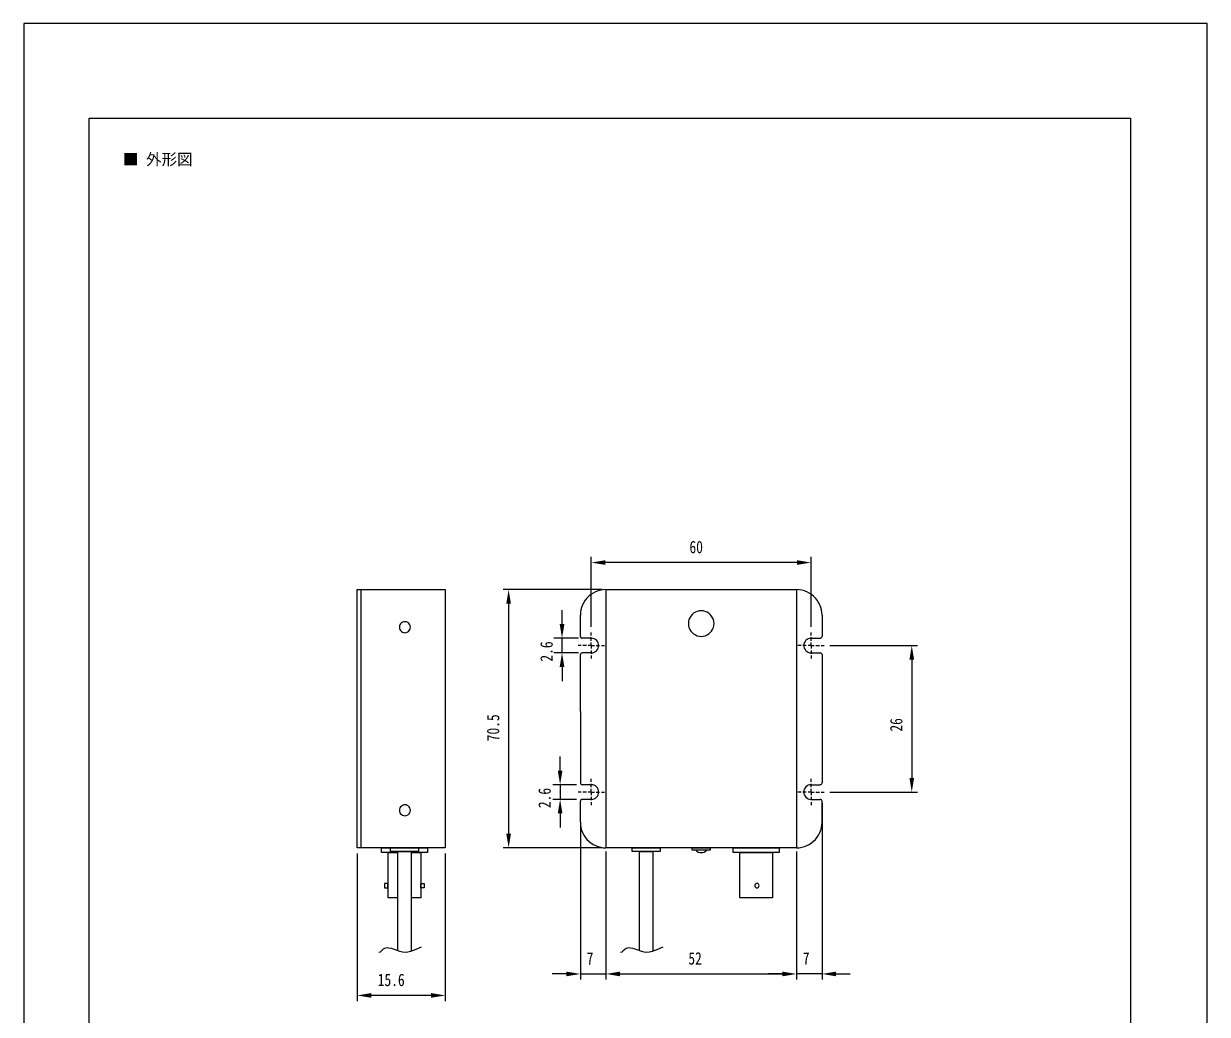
# Model space of a CAD drawing. Units: millimetres on the paper. Extents: x -105 to 105, y -148 to 148.
# Drawn here: x -105 to 105, y -27.3 to 148.5 of the extents above; entities that cross this region are included whole.
import ezdxf
from ezdxf.enums import TextEntityAlignment as Align

# ---------------------------------------------------------------- set-up
doc = ezdxf.new("R2010")
doc.units = ezdxf.units.MM
for name, color, linetype in [('0-0_0', 7, 'Continuous'), ('0-2_枠', 7, 'Continuous'), ('0-3_レイヤー_1_0', 7, 'Continuous')]:
    doc.layers.add(name, color=color, linetype=linetype)
for name, color, linetype, lineweight in [('0-1_外形線', 7, 'Continuous', 18), ('0-5_AM_5', 3, 'Continuous', 18), ('0-6_レイヤー_1', 7, 'Continuous', 18)]:
    doc.layers.add(name, color=color, linetype=linetype, lineweight=lineweight)
doc.styles.add('ＭＳ ゴシック', font='')
doc.styles.get('ＭＳ ゴシック').set_extended_font_data('MS Gothic')

# ---------------------------------------------------------------- blocks, each defined once
blk = doc.blocks.new('U47')
at = {"layer": '0-5_AM_5', "color": 7, "style": 'ＭＳ ゴシック', "width": 0.8}
blk.add_text('70.5', height=2.199, rotation=90, dxfattribs=at).set_placement((85.041, 169.646), align=Align.BOTTOM_LEFT)
blk = doc.blocks.new('U48')
at = {"layer": '0-5_AM_5', "color": 7, "style": 'ＭＳ ゴシック', "width": 0.8}
blk.add_text('2.6', height=2.199, rotation=90, dxfattribs=at).set_placement((94.173, 157.78), align=Align.BOTTOM_LEFT)
blk = doc.blocks.new('U49')
at = {"layer": '0-5_AM_5', "color": 7, "style": 'ＭＳ ゴシック', "width": 0.8}
blk.add_text('2.6', height=2.199, rotation=90, dxfattribs=at).set_placement((94.517, 183.784), align=Align.BOTTOM_LEFT)
blk = doc.blocks.new('U50')
at = {"layer": '0-5_AM_5', "color": 7, "style": 'ＭＳ ゴシック', "width": 0.8}
blk.add_text('60', height=2.199, dxfattribs=at).set_placement((118.118, 202.362), align=Align.BOTTOM_LEFT)
blk = doc.blocks.new('U51')
at = {"layer": '0-5_AM_5', "color": 7, "style": 'ＭＳ ゴシック', "width": 0.8}
blk.add_text('26', height=2.199, rotation=90, dxfattribs=at).set_placement((156.562, 171.36), align=Align.BOTTOM_LEFT)
blk = doc.blocks.new('U52')
at = {"layer": '0-5_AM_5', "color": 7, "style": 'ＭＳ ゴシック', "width": 0.8}
blk.add_text('7', height=2.199, dxfattribs=at).set_placement((99.891, 129.355), align=Align.BOTTOM_LEFT)
blk = doc.blocks.new('U53')
at = {"layer": '0-5_AM_5', "color": 7, "style": 'ＭＳ ゴシック', "width": 0.8}
blk.add_text('52', height=2.199, dxfattribs=at).set_placement((117.921, 129.355), align=Align.BOTTOM_LEFT)
blk = doc.blocks.new('U54')
at = {"layer": '0-5_AM_5', "color": 7, "style": 'ＭＳ ゴシック', "width": 0.8}
blk.add_text('7', height=2.199, dxfattribs=at).set_placement((138.232, 129.355), align=Align.BOTTOM_LEFT)
blk = doc.blocks.new('U56')
at = {"layer": '0-5_AM_5', "color": 7, "style": 'ＭＳ ゴシック', "width": 0.8}
blk.add_text('15.6', height=2.199, dxfattribs=at).set_placement((62.811, 125.544), align=Align.BOTTOM_LEFT)

msp = doc.modelspace()

# ---------------------------------------------------------------- linework, layer by layer
at = {"layer": '0-1_外形線'}
msp.add_lwpolyline([(-93.397, 131.706), (91.343, 131.706), (91.343, -124.336), (-93.397, -124.336)], close=True, dxfattribs=at)
at = {"layer": '0-2_枠'}
msp.add_lwpolyline([(-105, -148.5), (105, -148.5), (105, 148.5), (-105, 148.5)], close=True, dxfattribs=at)
at = {"layer": '0-5_AM_5'}
for p, q in [((-4.296, 41.473), (-4.296, 53.862)), ((32.195, 52.862), (-1.796, 52.862)), ((34.695, 41.473), (34.695, 53.862)), ((-2.696, 48.054), (-19.959, 48.054)), ((-18.959, 45.554), (-18.959, 4.738)), ((-9.483, 41.941), (-9.483, 44.441)), ((-6.919, 39.441), (-10.483, 39.441)), ((-9.483, 36.841), (-9.483, 39.441)), ((38.034, 38.148), (53.562, 38.148)), ((-6.919, 36.841), (-10.483, 36.841)), ((-9.483, 34.341), (-9.483, 31.841)), ((52.562, 35.648), (52.562, 14.645)), ((-9.827, 15.938), (-9.827, 18.438)), ((-6.919, 13.438), (-10.827, 13.438)), ((-9.827, 13.438), (-9.827, 10.837)), ((-6.919, 10.837), (-10.827, 10.837)), ((38.034, 12.145), (53.562, 12.145)), ((-9.827, 8.337), (-9.827, 5.837)), ((-6.236, 5.132), (-6.236, -21.145)), ((36.642, 5.545), (36.642, -21.145)), ((-2.696, 2.238), (-19.959, 2.238)), ((-45.819, 1.238), (-45.819, -24.956)), ((-30.217, 1.238), (-30.217, -24.956)), ((-1.696, 1.238), (-1.696, -21.145)), ((-1.696, 1.238), (-1.696, -21.145)), ((32.109, 1.238), (32.109, -21.145)), ((32.109, 1.238), (32.109, -21.145)), ((-8.736, -20.145), (-11.236, -20.145)), ((-6.236, -20.145), (-1.696, -20.145)), ((0.804, -20.145), (3.304, -20.145)), ((0.804, -20.145), (29.609, -20.145)), ((29.609, -20.145), (27.109, -20.145)), ((36.642, -20.145), (32.109, -20.145)), ((39.142, -20.145), (41.642, -20.145)), ((-32.717, -23.956), (-43.319, -23.956))]:
    msp.add_line(p, q, dxfattribs=at)
at = {"layer": '0-5_AM_5', "color": 7}
for points in [[(-1.796, 53.278), (-1.796, 52.445), (-4.296, 52.862)], [(32.195, 53.278), (32.195, 52.445), (34.695, 52.862)], [(-19.376, 45.554), (-18.543, 45.554), (-18.959, 48.054)], [(-9.899, 41.941), (-9.066, 41.941), (-9.483, 39.441)], [(52.146, 35.648), (52.979, 35.648), (52.562, 38.148)], [(-9.899, 34.341), (-9.066, 34.341), (-9.483, 36.841)], [(-10.243, 15.938), (-9.41, 15.938), (-9.827, 13.438)], [(52.146, 14.645), (52.979, 14.645), (52.562, 12.145)], [(-10.243, 8.337), (-9.41, 8.337), (-9.827, 10.837)], [(-19.376, 4.738), (-18.543, 4.738), (-18.959, 2.238)], [(-8.736, -19.728), (-8.736, -20.561), (-6.236, -20.145)], [(0.804, -19.728), (0.804, -20.561), (-1.696, -20.145)], [(0.804, -19.728), (0.804, -20.561), (-1.696, -20.145)], [(29.609, -19.728), (29.609, -20.561), (32.109, -20.145)], [(29.609, -19.728), (29.609, -20.561), (32.109, -20.145)], [(39.142, -19.728), (39.142, -20.561), (36.642, -20.145)], [(-43.319, -23.54), (-43.319, -24.373), (-45.819, -23.956)], [(-32.717, -23.54), (-32.717, -24.373), (-30.217, -23.956)]]:
    msp.add_solid(points, dxfattribs=at)
at = {"layer": '0-6_レイヤー_1'}
for p, q in [((-45.158, 48.054), (-45.158, 2.238)), ((-2.342, 48.054), (-18.247, 48.054)), ((-1.696, 48.054), (-1.696, 2.238)), ((-1.696, 48.054), (32.109, 48.054)), ((32.109, 48.054), (32.109, 2.238)), ((-6.236, 39.771), (-6.236, 43.513)), ((36.649, 43.513), (36.649, 39.771)), ((-4.296, 39.936), (-4.296, 40.473)), ((34.695, 39.936), (34.695, 40.473)), ((-6.566, 39.441), (-10.969, 39.441)), ((-6.084, 38.148), (-6.621, 38.148)), ((-4.296, 39.441), (-5.919, 39.441)), ((-5.149, 38.148), (-5.768, 38.148)), ((-4.296, 38.148), (-4.846, 38.148)), ((-4.296, 39.001), (-4.296, 39.62)), ((-4.296, 38.148), (-4.296, 38.698)), ((-4.296, 38.148), (-3.745, 38.148)), ((-4.296, 38.148), (-4.296, 37.597)), ((-3.429, 38.148), (-2.81, 38.148)), ((-2.507, 38.148), (-1.957, 38.148)), ((14.856, 39.799), (15.2, 39.771)), ((32.92, 38.148), (32.37, 38.148)), ((33.842, 38.148), (33.223, 38.148)), ((34.695, 38.148), (34.159, 38.148)), ((34.695, 39.001), (34.695, 39.62)), ((34.695, 38.148), (34.695, 38.698)), ((34.695, 38.148), (35.246, 38.148)), ((34.695, 38.148), (34.695, 37.597)), ((35.562, 38.148), (36.181, 38.148)), ((36.484, 38.148), (37.034, 38.148)), ((-6.566, 36.841), (-10.969, 36.841)), ((-6.236, 26.439), (-6.236, 36.524)), ((-4.296, 36.841), (-5.919, 36.841)), ((-4.296, 37.281), (-4.296, 36.662)), ((-4.296, 36.359), (-4.296, 35.809)), ((34.695, 37.281), (34.695, 36.662)), ((34.695, 36.359), (34.695, 35.809)), ((36.649, 36.524), (36.649, 13.768)), ((-6.896, 13.438), (-11.134, 13.438)), ((-4.296, 13.438), (-5.919, 13.438)), ((-4.296, 13.933), (-4.296, 14.483)), ((-4.296, 12.997), (-4.296, 13.617)), ((-4.296, 12.145), (-4.296, 12.695)), ((34.695, 13.933), (34.695, 14.483)), ((34.695, 12.997), (34.695, 13.617)), ((34.695, 12.145), (34.695, 12.695)), ((34.709, 13.438), (36.332, 13.438)), ((-6.896, 10.837), (-11.134, 10.837)), ((-6.084, 12.145), (-6.621, 12.145)), ((-6.236, 6.779), (-6.236, 10.521)), ((-4.296, 10.837), (-5.919, 10.837)), ((-5.149, 12.145), (-5.768, 12.145)), ((-4.296, 12.145), (-4.846, 12.145)), ((-4.296, 12.145), (-3.745, 12.145)), ((-4.296, 12.145), (-4.296, 11.594)), ((-4.296, 11.292), (-4.296, 10.672)), ((-3.429, 12.145), (-2.81, 12.145)), ((-2.507, 12.145), (-1.957, 12.145)), ((32.92, 12.145), (32.37, 12.145)), ((33.842, 12.145), (33.223, 12.145)), ((34.695, 12.145), (34.159, 12.145)), ((34.695, 12.145), (35.246, 12.145)), ((34.695, 12.145), (34.695, 11.594)), ((34.695, 11.292), (34.695, 10.672)), ((35.562, 12.145), (36.181, 12.145)), ((36.484, 12.145), (37.034, 12.145)), ((-4.296, 10.356), (-4.296, 9.806)), ((34.695, 10.356), (34.695, 9.806)), ((36.649, 10.191), (36.649, -19.183)), ((-6.236, 6.132), (-6.236, -19.183)), ((-2.342, 2.238), (-18.247, 2.238)), ((32.109, 2.238), (-1.696, 2.238)), ((-1.696, 1.578), (-1.696, -19.183)), ((-1.696, 1.578), (-1.696, -19.183)), ((32.109, 1.578), (32.109, -19.183)), ((32.109, 1.578), (32.109, -19.183))]:
    msp.add_line(p, q, dxfattribs=at)
for points in [[(-45.819, 48.054), (-30.217, 48.054), (-30.217, 2.238), (-45.819, 2.238)], [(-37.357, 40.418), (-37.151, 40.445), (-36.944, 40.514), (-36.752, 40.638), (-36.6, 40.789), (-36.49, 40.968), (-36.408, 41.175), (-36.394, 41.395), (-36.408, 41.615), (-36.49, 41.821), (-36.6, 42), (-36.752, 42.151), (-36.944, 42.275), (-37.151, 42.344), (-37.357, 42.372), (-37.577, 42.344), (-37.784, 42.275), (-37.976, 42.151), (-38.128, 42), (-38.238, 41.821), (-38.32, 41.615), (-38.334, 41.395), (-38.32, 41.175), (-38.238, 40.968), (-38.128, 40.789), (-37.976, 40.638), (-37.784, 40.514), (-37.577, 40.445)], [(-37.357, 7.921), (-37.151, 7.948), (-36.944, 8.017), (-36.752, 8.127), (-36.6, 8.292), (-36.49, 8.471), (-36.408, 8.677), (-36.394, 8.898), (-36.408, 9.118), (-36.49, 9.324), (-36.6, 9.503), (-36.752, 9.654), (-36.944, 9.778), (-37.151, 9.847), (-37.357, 9.874), (-37.577, 9.847), (-37.784, 9.778), (-37.976, 9.654), (-38.128, 9.503), (-38.238, 9.324), (-38.32, 9.118), (-38.334, 8.898), (-38.32, 8.677), (-38.238, 8.471), (-38.128, 8.292), (-37.976, 8.127), (-37.784, 8.017), (-37.577, 7.948)], [(-39.944, 2.238), (-34.936, 2.238), (-34.936, 1.564), (-39.944, 1.564)], [(2.941, 2.238), (7.949, 2.238), (7.949, 1.564), (2.941, 1.564)], [(13.604, 2.238), (16.809, 2.238), (16.809, 1.812), (13.604, 1.812)], [(20.882, 2.238), (29.013, 2.238), (29.013, 1.413), (20.882, 1.413)], [(22.038, 1.413), (27.871, 1.413), (27.871, -6.622), (22.038, -6.622)], [(-40.962, -4.861), (-40.37, -4.861), (-40.37, -4.09), (-40.962, -4.09)], [(-34.523, -4.09), (-33.931, -4.09), (-33.931, -4.861), (-34.523, -4.861)], [(25.078, -4.861), (25.229, -4.833), (25.353, -4.751), (25.436, -4.627), (25.463, -4.475), (25.436, -4.324), (25.353, -4.2), (25.229, -4.118), (25.078, -4.09), (24.941, -4.118), (24.817, -4.2), (24.734, -4.324), (24.707, -4.475), (24.734, -4.627), (24.817, -4.751), (24.941, -4.833)]]:
    msp.add_lwpolyline(points, close=True, dxfattribs=at)
for points in [[(-1.696, 48.054), (-2.163, 48.026), (-2.645, 47.958), (-3.099, 47.834), (-3.539, 47.669), (-3.966, 47.448), (-4.365, 47.187), (-4.736, 46.884), (-5.08, 46.554), (-5.369, 46.183), (-5.63, 45.784), (-5.851, 45.357), (-6.016, 44.917), (-6.139, 44.449), (-6.222, 43.981), (-6.236, 43.513)], [(36.649, 43.513), (36.635, 43.981), (36.553, 44.449), (36.429, 44.917), (36.264, 45.357), (36.044, 45.784), (35.782, 46.183), (35.479, 46.554), (35.149, 46.884), (34.778, 47.187), (34.379, 47.448), (33.952, 47.669), (33.512, 47.834), (33.044, 47.958), (32.576, 48.026), (32.109, 48.054)], [(15.2, 39.771), (15.557, 39.799), (15.915, 39.881), (16.245, 40.019), (16.548, 40.198), (16.809, 40.432), (17.043, 40.707), (17.236, 41.009), (17.374, 41.34), (17.456, 41.684), (17.484, 42.041), (17.456, 42.399), (17.374, 42.743), (17.236, 43.073), (17.043, 43.376), (16.809, 43.651), (16.548, 43.885), (16.245, 44.078), (15.915, 44.201), (15.557, 44.298), (15.2, 44.325), (14.856, 44.298), (14.498, 44.201), (14.168, 44.078), (13.865, 43.885), (13.604, 43.651), (13.37, 43.376), (13.177, 43.073), (13.04, 42.743), (12.957, 42.399), (12.93, 42.041), (12.957, 41.684), (13.04, 41.34), (13.177, 41.009), (13.37, 40.707), (13.604, 40.432), (13.865, 40.198), (14.168, 40.019), (14.498, 39.881), (14.856, 39.799)], [(-6.236, 39.771), (-6.222, 39.647), (-6.153, 39.537), (-6.043, 39.469), (-5.919, 39.441)], [(-4.296, 36.841), (-4.035, 36.868), (-3.801, 36.937), (-3.567, 37.061), (-3.374, 37.226), (-3.209, 37.419), (-3.085, 37.653), (-3.016, 37.886), (-2.989, 38.148), (-3.016, 38.395), (-3.085, 38.643), (-3.209, 38.863), (-3.374, 39.07), (-3.567, 39.221), (-3.801, 39.345), (-4.035, 39.414), (-4.296, 39.441)], [(34.709, 39.441), (34.448, 39.414), (34.2, 39.345), (33.98, 39.221), (33.787, 39.07), (33.622, 38.863), (33.498, 38.643), (33.43, 38.395), (33.402, 38.148), (33.43, 37.886), (33.498, 37.653), (33.622, 37.419), (33.787, 37.226), (33.98, 37.061), (34.2, 36.937), (34.448, 36.868), (34.709, 36.841), (36.332, 36.841)], [(34.709, 39.441), (36.332, 39.441), (36.456, 39.469), (36.553, 39.537), (36.635, 39.647), (36.649, 39.771)], [(-5.919, 36.841), (-6.043, 36.813), (-6.153, 36.744), (-6.222, 36.648), (-6.236, 36.524)], [(36.649, 36.524), (36.635, 36.648), (36.553, 36.744), (36.456, 36.813), (36.332, 36.841)], [(-6.236, 26.439), (-6.236, 13.768), (-6.222, 13.644), (-6.153, 13.534), (-6.043, 13.465), (-5.919, 13.438)], [(-4.296, 10.837), (-4.035, 10.865), (-3.801, 10.948), (-3.567, 11.058), (-3.374, 11.223), (-3.209, 11.415), (-3.085, 11.649), (-3.016, 11.897), (-2.989, 12.145), (-3.016, 12.392), (-3.085, 12.64), (-3.209, 12.86), (-3.374, 13.066), (-3.567, 13.231), (-3.801, 13.341), (-4.035, 13.424), (-4.296, 13.438)], [(34.709, 13.438), (34.448, 13.424), (34.2, 13.341), (33.98, 13.231), (33.787, 13.066), (33.622, 12.86), (33.498, 12.64), (33.43, 12.392), (33.402, 12.145), (33.43, 11.897), (33.498, 11.649), (33.622, 11.415), (33.787, 11.223), (33.98, 11.058), (34.2, 10.948), (34.448, 10.865), (34.709, 10.837), (36.332, 10.837)], [(36.332, 13.438), (36.456, 13.465), (36.553, 13.534), (36.635, 13.644), (36.649, 13.768)], [(-5.919, 10.837), (-6.043, 10.824), (-6.153, 10.755), (-6.222, 10.645), (-6.236, 10.521)], [(36.649, 6.779), (36.649, 10.521), (36.635, 10.645), (36.553, 10.755), (36.456, 10.824), (36.332, 10.837)], [(-6.236, 6.779), (-6.222, 6.311), (-6.139, 5.829), (-6.016, 5.376), (-5.851, 4.935), (-5.63, 4.509), (-5.369, 4.11), (-5.08, 3.738), (-4.736, 3.394), (-4.365, 3.105), (-3.966, 2.844), (-3.539, 2.624), (-3.099, 2.459), (-2.645, 2.335), (-2.163, 2.252), (-1.696, 2.238)], [(32.109, 2.238), (32.576, 2.252), (33.044, 2.335), (33.512, 2.459), (33.952, 2.624), (34.379, 2.844), (34.778, 3.105), (35.149, 3.394), (35.479, 3.738), (35.782, 4.11), (36.044, 4.509), (36.264, 4.935), (36.429, 5.376), (36.553, 5.829), (36.635, 6.311), (36.649, 6.779)], [(-38.637, 1.413), (-41.512, 1.413), (-41.512, 2.238), (-33.381, 2.238), (-33.381, 1.413), (-36.256, 1.413)], [(-38.637, -6.622), (-40.356, -6.622), (-40.356, 1.413), (-38.637, 1.413)], [(-38.637, -16.033), (-38.637, 1.564), (-36.256, 1.564), (-36.256, -16.156)], [(-36.256, 1.413), (-34.523, 1.413), (-34.523, -6.622), (-36.256, -6.622)], [(4.262, -16.033), (4.262, 1.564), (6.628, 1.564), (6.628, -16.156)], [(14.237, 1.812), (14.443, 1.633), (14.677, 1.496), (14.938, 1.413), (15.2, 1.386), (15.475, 1.413), (15.736, 1.496), (15.97, 1.633), (16.177, 1.812)], [(-34.468, -15.386), (-35.403, -15.799), (-35.885, -16.005), (-36.366, -16.184), (-36.834, -16.308), (-37.316, -16.363), (-37.784, -16.308), (-38.238, -16.184), (-39.214, -15.812), (-39.737, -15.647), (-40.26, -15.551), (-40.508, -15.537), (-40.755, -15.579), (-40.976, -15.647), (-41.196, -15.771), (-41.567, -16.101), (-41.773, -16.253), (-41.994, -16.349)], [(8.417, -15.386), (7.481, -15.799), (7, -16.005), (6.532, -16.184), (6.05, -16.308), (5.569, -16.363), (5.115, -16.308), (4.647, -16.184), (3.684, -15.812), (3.161, -15.647), (2.638, -15.551), (2.377, -15.537), (2.129, -15.579), (1.909, -15.647), (1.689, -15.771), (1.318, -16.101), (1.111, -16.253), (0.891, -16.349)]]:
    msp.add_lwpolyline(points, dxfattribs=at)

# ---------------------------------------------------------------- block references
at = {"layer": '0-0_0'}
for name in ['U50', 'U49', 'U47', 'U51', 'U48', 'U52', 'U53', 'U54', 'U56']:
    msp.add_blockref(name, (-105, -148.5), dxfattribs=at)

# ---------------------------------------------------------------- texts
at = {"layer": '0-3_レイヤー_1_0', "style": 'ＭＳ ゴシック'}
msp.add_text('■ 外形図', height=2.012, dxfattribs=at).set_placement((-87.391, 122.81), align=Align.BOTTOM_LEFT)

doc.saveas('drawing.dxf')
